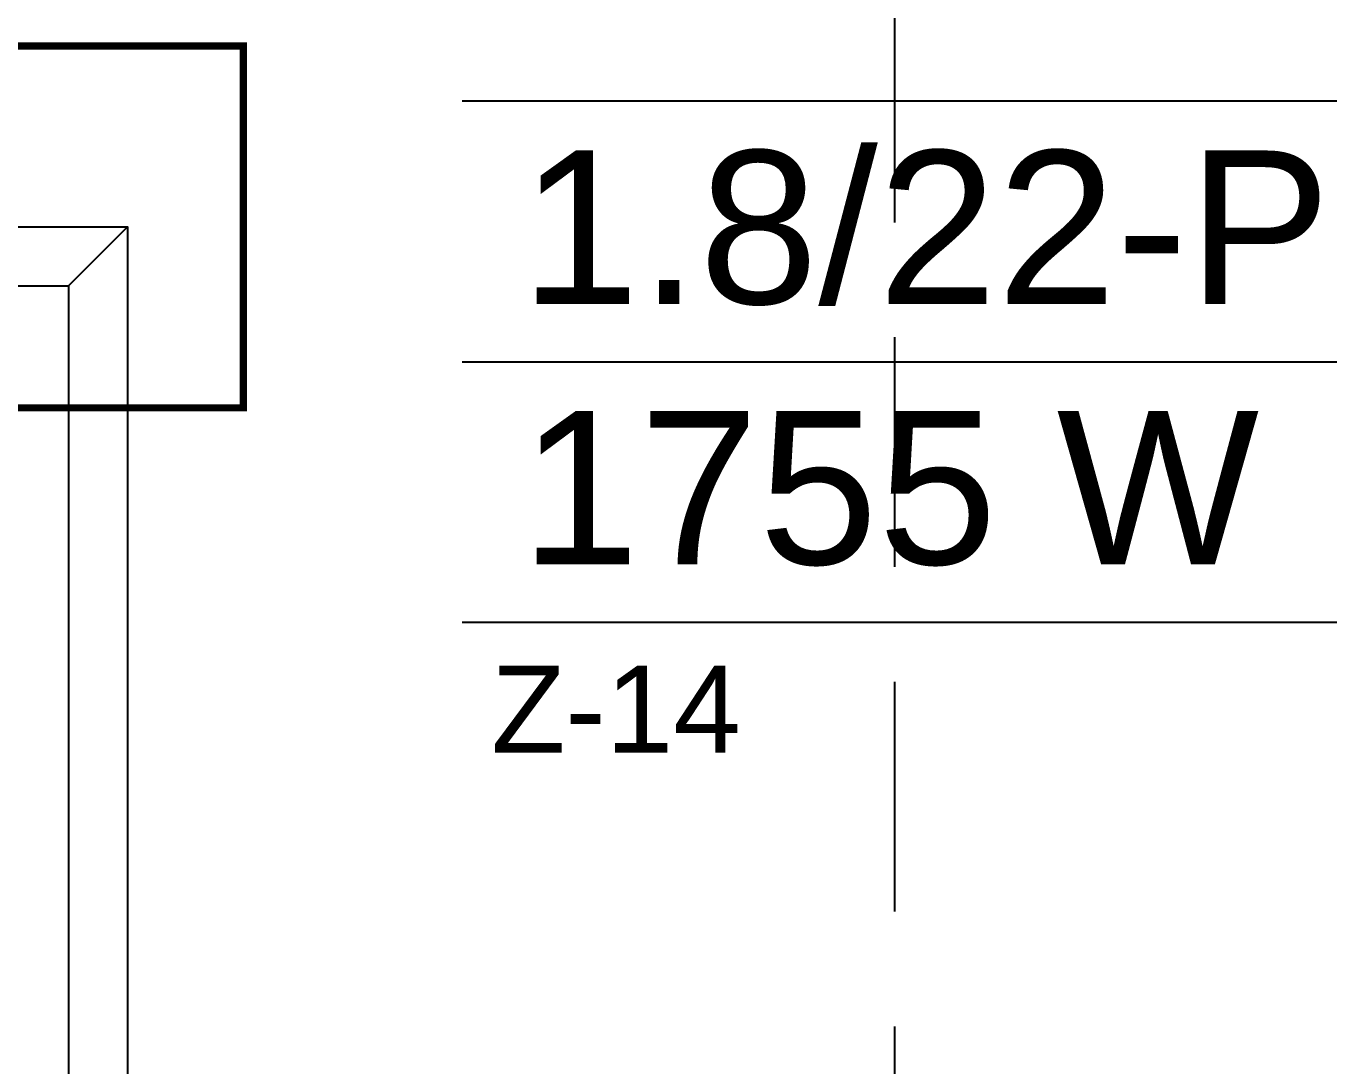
# Model space of a CAD drawing. Header units: inches. Extents: x 21 to 38546, y 13 to 15001.
# Drawn here: x 3846.8 to 3936.7, y 2449.1 to 2521 of the extents above; entities that cross this region are included whole.
import ezdxf

# ---------------------------------------------------------------- set-up
doc = ezdxf.new("R2010")
doc.units = ezdxf.units.IN
doc.header["$MEASUREMENT"] = 0
doc.linetypes.add('IMPORT-HIDDEN2', pattern=[47.625, 31.75, -15.875])
doc.layers.add('RAD-MAHAL', color=2, linetype='Continuous')
for name, color, linetype, lineweight in [('Z_MİM_-KM-PATTERN-00', 8, 'Continuous', 25), ('Z_MİM_-KM-RAY-1', 8, 'IMPORT-HIDDEN2', 25), ('Z_MİM_-KM-STRS', 8, 'Continuous', 25), ('Z_MİM_00', 8, 'Continuous', 25)]:
    doc.layers.add(name, color=color, linetype=linetype, lineweight=lineweight)
doc.styles.get("Standard").update_dxf_attribs({"font": 'arial.ttf'})

# ---------------------------------------------------------------- blocks, each defined once
blk = doc.blocks.new('A$C0b76e8d8')
at = {"layer": 'Z_MİM_-KM-PATTERN-00'}
blk.add_line((108, 108), (103.925, 103.925), dxfattribs=at)
for points in [[(108, 0), (0, 0), (0, 108), (108, 108)], [(103.925, 4.075), (4.075, 4.075), (4.075, 103.925), (103.925, 103.925)]]:
    blk.add_lwpolyline(points, close=True, dxfattribs=at)
blk = doc.blocks.new('A$Cce97a36c')
at = {"layer": 'Z_MİM_-KM-STRS', "const_width": 0.5}
blk.add_lwpolyline([(54, 617.28), (504, 617.28), (504, 592.28), (54, 592.28)], close=True, dxfattribs=at)
blk.add_blockref('A$C0b76e8d8', (388, 496.78))
blk = doc.blocks.new('XXX')
at = {"layer": 'Z_MİM_-KM-RAY-1', "ltscale": 0.5}
blk.add_lwpolyline([(18870.124, 4962.821), (18330.124, 4962.821), (18330.124, 4312.821), (18870.124, 4312.821)], close=True, dxfattribs=at)
blk.add_blockref('A$Cce97a36c', (18321.124, 4303.04))
blk = doc.blocks.new('IS_RADYATOR_TAG_MRD')
at = {"layer": 'RAD-MAHAL'}
blk.add_line((0, 18), (130, 18), dxfattribs=at)
blk.add_lwpolyline([(0, 0), (130, 0), (130, 36), (0, 36)], dxfattribs=at)

msp = doc.modelspace()

# ---------------------------------------------------------------- block references
at = {"layer": 'RAD-MAHAL'}
msp.add_blockref('IS_RADYATOR_TAG_MRD', (3876.884, 2479.764), dxfattribs=at)
at = {"layer": 'Z_MİM_00'}
msp.add_blockref('XXX', (-14963.366, -2400.737), dxfattribs=at)

# ---------------------------------------------------------------- texts
at = {"layer": 'RAD-MAHAL'}
for s, height, p in [('1.8/22-PKKP/500', 10.6, (3880.884, 2501.764)), ('1755 W', 10.6, (3880.884, 2483.764)), ('Z-14', 6, (3878.884, 2470.764))]:
    msp.add_text(s, height=height, dxfattribs=at).set_placement(p)

doc.saveas('drawing.dxf')
